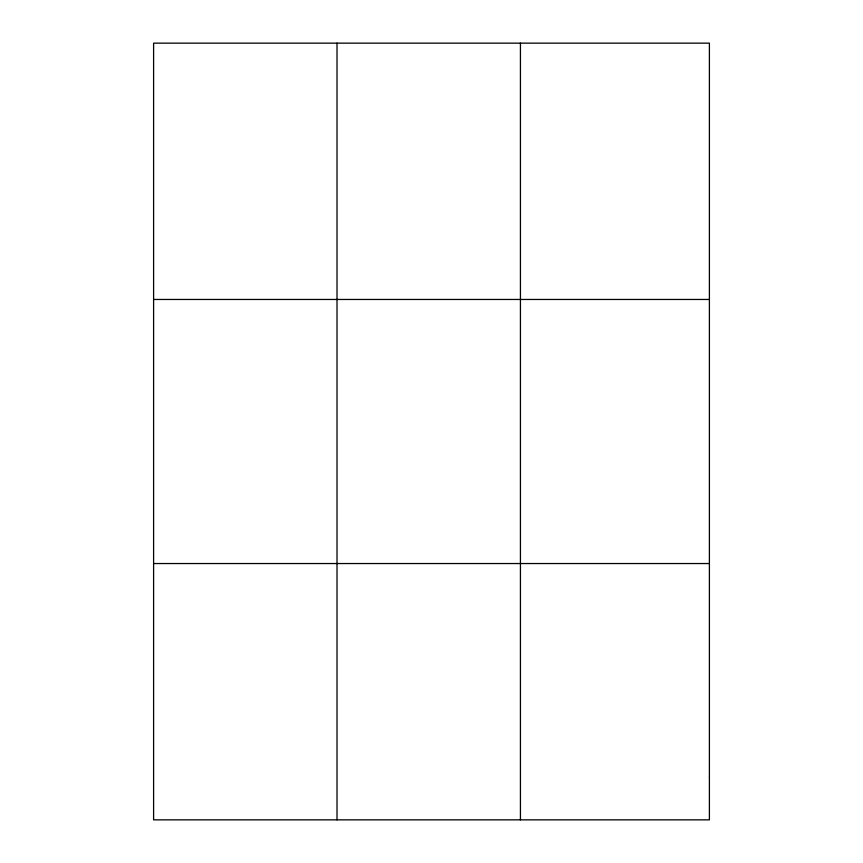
<?xml version="1.0" encoding="UTF-8"?>
<svg xmlns="http://www.w3.org/2000/svg" width="863" height="863" viewBox="0 0 863 863"><rect width="100%" height="100%" fill="white"/><g stroke="black" fill="none" stroke-linecap="round" stroke-linejoin="round"><path stroke-width="1.29" d="M337.012 819.85L337.012 43.15M520.432 819.85L520.432 43.15M153.603 299.461L709.397 299.461M153.603 563.539L709.397 563.539M709.397 777.132L709.397 819.85L153.603 819.85L153.603 43.15L709.397 43.15L709.397 777.132"/></g></svg>
